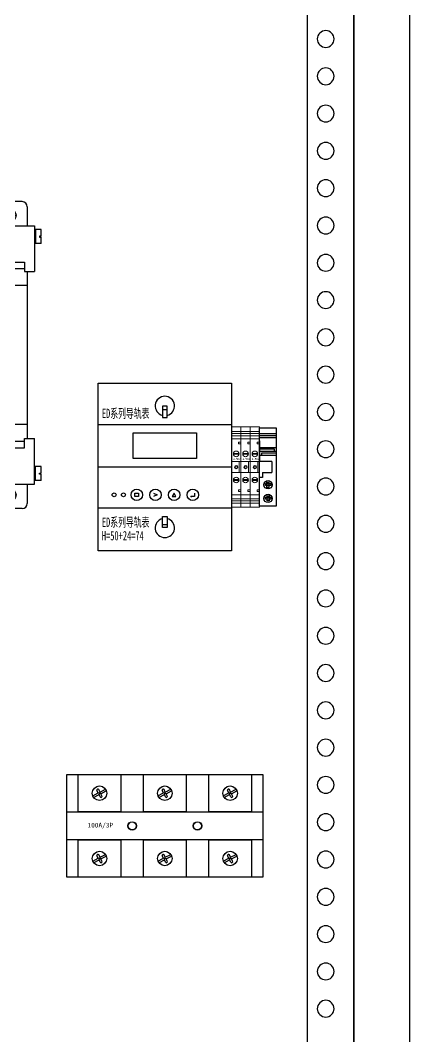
# Model space of a CAD drawing. Extents: x 1560922 to 1561522, y 398421 to 400221.
# Drawn here: x 1561314 to 1561522, y 399321 to 399866 of the extents above; entities that cross this region are included whole.
import ezdxf
from ezdxf.enums import TextEntityAlignment as Align

# ---------------------------------------------------------------- set-up
doc = ezdxf.new("R2010")
doc.units = 0
doc.header["$MEASUREMENT"] = 0
for name, color, linetype in [('LY-JS-BJ', 7, 'Continuous'), ('LY-JS-YQJ', 7, 'Continuous'), ('布置图', 20, 'Continuous')]:
    doc.layers.add(name, color=color, linetype=linetype)
doc.layers.add('LY-二次控制图', color=7, linetype='Continuous', lineweight=18)
doc.styles.add('宋体', font='', dxfattribs={"width": 0.8, "height": 3.5})
doc.styles.get('宋体').set_extended_font_data('SimSun')

# ---------------------------------------------------------------- blocks, each defined once
blk = doc.blocks.new('A$Ccfe704a4')
for p, q in [((-91.17, -11.31), (-88.21, -9.81)), ((-90.7, -12.2), (-87.76, -10.71)), ((-88.21, -9.81), (-88.87, -8.52)), ((-86.79, -10.22), (-88.21, -9.81)), ((-88.04, -6.11), (-88.04, -6.07)), ((-87.24, -9.32), (-87.9, -8.03)), ((-87.76, -10.71), (-87.24, -9.32)), ((-87.16, -11.89), (-87.76, -10.71)), ((-87.24, -9.32), (-84.33, -7.85)), ((-86.79, -10.22), (-83.88, -8.75)), ((-86.19, -11.4), (-86.79, -10.22)), ((-86.75, -6.15), (-86.75, -6.07)), ((-56.17, -11.31), (-53.21, -9.81)), ((-55.7, -12.2), (-52.76, -10.71)), ((-53.21, -9.81), (-53.87, -8.52)), ((-51.79, -10.22), (-53.21, -9.81)), ((-53.04, -6.11), (-53.04, -6.07)), ((-52.24, -9.32), (-52.9, -8.03)), ((-52.76, -10.71), (-52.24, -9.32)), ((-52.16, -11.89), (-52.76, -10.71)), ((-52.24, -9.32), (-49.33, -7.85)), ((-51.79, -10.22), (-48.88, -8.75)), ((-51.19, -11.4), (-51.79, -10.22)), ((-51.75, -6.15), (-51.75, -6.07)), ((-21.17, -11.31), (-18.21, -9.81)), ((-20.7, -12.2), (-17.76, -10.71)), ((-18.21, -9.81), (-18.87, -8.52)), ((-16.79, -10.22), (-18.21, -9.81)), ((-18.04, -6.11), (-18.04, -6.07)), ((-17.24, -9.32), (-17.9, -8.03)), ((-17.76, -10.71), (-17.24, -9.32)), ((-17.16, -11.89), (-17.76, -10.71)), ((-17.24, -9.32), (-14.33, -7.85)), ((-16.79, -10.22), (-13.88, -8.75)), ((-16.19, -11.4), (-16.79, -10.22)), ((-16.75, -6.15), (-16.75, -6.07)), ((-76, -20), (-64, -20)), ((-88.21, -44.81), (-88.87, -43.52)), ((-88.04, -41.11), (-88.04, -41.07)), ((-87.24, -44.32), (-87.9, -43.03)), ((-87.24, -44.32), (-84.33, -42.85)), ((-86.75, -41.15), (-86.75, -41.07)), ((-53.21, -44.81), (-53.87, -43.52)), ((-53.04, -41.11), (-53.04, -41.07)), ((-52.24, -44.32), (-52.9, -43.03)), ((-52.24, -44.32), (-49.33, -42.85)), ((-51.75, -41.15), (-51.75, -41.07)), ((-18.21, -44.81), (-18.87, -43.52)), ((-18.04, -41.11), (-18.04, -41.07)), ((-17.24, -44.32), (-17.9, -43.03)), ((-17.24, -44.32), (-14.33, -42.85)), ((-16.75, -41.15), (-16.75, -41.07)), ((-91.17, -46.31), (-88.21, -44.81)), ((-90.7, -47.2), (-87.76, -45.71)), ((-86.79, -45.22), (-88.21, -44.81)), ((-87.76, -45.71), (-87.24, -44.32)), ((-87.16, -46.89), (-87.76, -45.71)), ((-86.79, -45.22), (-83.88, -43.75)), ((-86.19, -46.4), (-86.79, -45.22)), ((-56.17, -46.31), (-53.21, -44.81)), ((-55.7, -47.2), (-52.76, -45.71)), ((-51.79, -45.22), (-53.21, -44.81)), ((-52.76, -45.71), (-52.24, -44.32)), ((-52.16, -46.89), (-52.76, -45.71)), ((-51.79, -45.22), (-48.88, -43.75)), ((-51.19, -46.4), (-51.79, -45.22)), ((-21.17, -46.31), (-18.21, -44.81)), ((-20.7, -47.2), (-17.76, -45.71)), ((-16.79, -45.22), (-18.21, -44.81)), ((-17.76, -45.71), (-17.24, -44.32)), ((-17.16, -46.89), (-17.76, -45.71)), ((-16.79, -45.22), (-13.88, -43.75)), ((-16.19, -46.4), (-16.79, -45.22))]:
    blk.add_line(p, q)
for points in [[(-105, 0), (0, 0), (0, -55), (-105, -55)], [(-99, 0), (-76, 0), (-76, -20), (-99, -20)], [(-64, 0), (-41, 0), (-41, -20), (-64, -20)], [(-29, 0), (-6, 0), (-6, -20), (-29, -20)], [(-105, -20), (0, -20), (0, -35), (-105, -35)], [(-99, -35), (-76, -35), (-76, -55), (-99, -55)], [(-64, -35), (-41, -35), (-41, -55), (-64, -55)], [(-29, -35), (-6, -35), (-6, -55), (-29, -55)]]:
    blk.add_lwpolyline(points, close=True)
for centre, radius in [((-87.5, -9.95), 3.88), ((-52.5, -9.95), 3.88), ((-17.5, -9.95), 3.88), ((-70, -27.5), 2.15), ((-35, -27.5), 2.15), ((-87.5, -44.95), 3.88), ((-52.5, -44.95), 3.88), ((-17.5, -44.95), 3.88)]:
    blk.add_circle(centre, radius)
for centre, start, end in [((-88.38, -8.27), 26.8565, 206.8565), ((-53.38, -8.27), 26.8565, 206.8565), ((-18.38, -8.27), 26.8565, 206.8565), ((-86.67, -11.65), 206.8565, 26.8565), ((-51.67, -11.65), 206.8565, 26.8565), ((-16.67, -11.65), 206.8565, 26.8565), ((-88.38, -43.27), 26.8565, 206.8565), ((-53.38, -43.27), 26.8565, 206.8565), ((-18.38, -43.27), 26.8565, 206.8565), ((-86.67, -46.65), 206.8565, 26.8565), ((-51.67, -46.65), 206.8565, 26.8565), ((-16.67, -46.65), 206.8565, 26.8565)]:
    blk.add_arc(centre, 0.545, start, end)
at = {"insert": (-93.93, -25.82), "char_height": 2.5, "width": 3.1179, "attachment_point": 1}
blk.add_mtext('100A/3P', dxfattribs=at)
blk = doc.blocks.new('TC100A 3P')
at = {"color": 6}
for centre in [(35.36, 27.17), (70.36, 27.17)]:
    blk.add_circle(centre, 2.25, dxfattribs=at)
at = {"color": 0}
blk.add_blockref('A$Ccfe704a4', (105.36, 54.67), dxfattribs=at)
blk = doc.blocks.new('端子堵头')
at = {"layer": 'LY-JS-YQJ'}
for p, q in [((0, 39.03), (9, 39.03)), ((0, 37.96), (9, 37.96)), ((0, 36.73), (9, 36.73)), ((0, 35), (0, 24)), ((9, 35), (9, 24)), ((9, 34.58), (9, 33.47)), ((0, 31.48), (9, 31.48)), ((7.97, 30.59), (0, 30.59)), ((0, 29.53), (9, 29.53)), ((0, 27.32), (9, 27.32)), ((1.25, 27.32), (1.25, 28.56)), ((1.25, 28.56), (9, 28.56)), ((7.97, 29.53), (7.97, 30.59)), ((6.66, 24), (0, 24)), ((6.66, 24), (6.66, 18)), ((1.59, 18), (1.59, 15.27)), ((1.59, 18), (6.66, 18)), ((1.59, 15.27), (0, 15.27))]:
    blk.add_line(p, q, dxfattribs=at)
for points in [[(0, 42), (9, 42), (9, 0), (0, 0)], [(3.2, 12.05), (6.01, 12.05), (6.01, 10.99), (3.2, 10.99)], [(5.06, 12.84), (5.06, 10.03), (3.99, 10.03), (3.99, 12.84)], [(5.13, 5.6), (5.13, 2.79), (4.06, 2.79), (4.06, 5.6)], [(3.2, 4.76), (6.01, 4.76), (6.01, 3.69), (3.2, 3.69)]]:
    blk.add_lwpolyline(points, close=True, dxfattribs=at)
for centre in [(4.54, 11.43), (4.54, 4.14)]:
    blk.add_circle(centre, 2.23, dxfattribs=at)
blk = doc.blocks.new('A$C03D07FCC')
for p, q in [((0, 19.03), (5, 19.03)), ((0, 17.96), (5, 17.96)), ((0, 16.73), (5, 16.73)), ((5, 19.03), (10, 19.03)), ((5, 17.96), (10, 17.96)), ((5, 16.73), (10, 16.73)), ((5, 13.21), (3.66, 13.21)), ((3.66, 13.21), (3.66, 12.43)), ((3.66, 12.43), (5, 12.43)), ((5, 12.43), (5, 11.32)), ((10, 13.21), (8.66, 13.21)), ((8.66, 13.21), (8.66, 12.43)), ((8.66, 12.43), (10, 12.43)), ((0, 3), (5, 3)), ((4.07, 3), (4.07, -3)), ((5, 3), (10, 3)), ((9.07, 3), (9.07, -3)), ((0, -3), (5, -3)), ((5, -3), (10, -3)), ((5, -12.33), (3.66, -12.33)), ((3.66, -12.33), (3.66, -13.11)), ((3.66, -13.11), (5, -13.11)), ((10, -12.33), (8.66, -12.33)), ((8.66, -12.33), (8.66, -13.11)), ((8.66, -13.11), (10, -13.11)), ((0, -17.12), (5, -17.12)), ((0, -18.19), (5, -18.19)), ((0, -19.42), (5, -19.42)), ((5, -17.12), (10, -17.12)), ((5, -18.19), (10, -18.19)), ((5, -19.42), (10, -19.42))]:
    blk.add_line(p, q)
at = {"color": 2}
for p, q in [((10, 19.03), (15, 19.03)), ((10, 17.96), (15, 17.96)), ((10, 16.73), (15, 16.73)), ((10, 12.43), (10, 11.32)), ((15, 13.21), (13.66, 13.21)), ((13.66, 13.21), (13.66, 12.43)), ((13.66, 12.43), (15, 12.43)), ((15, 12.43), (15, 11.32)), ((10, 3), (15, 3)), ((14.07, 3), (14.07, -3)), ((10, -3), (15, -3)), ((15, -12.33), (13.66, -12.33)), ((13.66, -12.33), (13.66, -13.11)), ((13.66, -13.11), (15, -13.11)), ((10, -17.12), (15, -17.12)), ((10, -18.19), (15, -18.19)), ((10, -19.42), (15, -19.42))]:
    blk.add_line(p, q, dxfattribs=at)
for points in [[(0, 21.5), (5, 21.5), (5, -21.5), (0, -21.5)], [(5, 21.5), (10, 21.5), (10, -21.5), (5, -21.5)], [(0, 15), (5, 15), (5, -15), (0, -15)], [(5, 15), (10, 15), (10, -15), (5, -15)], [(1.47, 7.3), (3.53, 7.3), (3.53, 6.79), (1.47, 6.79)], [(6.47, 7.3), (8.53, 7.3), (8.53, 6.79), (6.47, 6.79)], [(1.47, -6.71), (3.53, -6.71), (3.53, -7.23), (1.47, -7.23)], [(6.47, -6.71), (8.53, -6.71), (8.53, -7.23), (6.47, -7.23)]]:
    blk.add_lwpolyline(points, close=True)
for points in [[(10, 21.5), (15, 21.5), (15, -21.5), (10, -21.5)], [(10, 15), (15, 15), (15, -15), (10, -15)], [(11.47, 7.3), (13.53, 7.3), (13.53, 6.79), (11.47, 6.79)], [(11.47, -6.71), (13.53, -6.71), (13.53, -7.23), (11.47, -7.23)]]:
    blk.add_lwpolyline(points, close=True, dxfattribs=at)
for centre, radius in [((2.5, 7), 1.5), ((7.5, 7), 1.5), ((2.52, -0.08), 0.879), ((2.52, -0.08), 0.879), ((2.52, -0.08), 0.59), ((7.52, -0.08), 0.879), ((7.52, -0.08), 0.879), ((7.52, -0.08), 0.59), ((2.5, -7), 1.5), ((7.5, -7), 1.5)]:
    blk.add_circle(centre, radius)
for centre, radius in [((12.5, 7), 1.5), ((12.52, -0.08), 0.879), ((12.52, -0.08), 0.879), ((12.52, -0.08), 0.59), ((12.5, -7), 1.5)]:
    blk.add_circle(centre, radius, dxfattribs=at)
at = {"layer": 'LY-二次控制图', "lineweight": -3}
blk.add_blockref('端子堵头', (15, -21), dxfattribs=at)
at = {"char_height": 1, "width": 2.5692, "attachment_point": 1}
for insert in [(0.91, 4.81), (5.91, 4.81)]:
    blk.add_mtext('2.5mm', dxfattribs=dict(at, insert=insert))
at = {"color": 2, "insert": (10.91, 4.81), "char_height": 1, "width": 2.5692, "attachment_point": 1}
blk.add_mtext('2.5mm', dxfattribs=at)
blk = doc.blocks.new('ED系列导轨表-海恩德')
for p, q in [((34.53, 30.78), (36.97, 30.78)), ((29.7, -14.01), (31.7, -14.94)), ((31.7, -14.94), (29.7, -15.86)), ((40.7, -14.01), (39.7, -15.86)), ((39.7, -15.86), (41.7, -15.86)), ((41.7, -15.86), (40.7, -14.01)), ((49.7, -15.86), (50.04, -15.61)), ((49.7, -15.86), (50.04, -16.11)), ((34.53, -30.78), (36.97, -30.78))]:
    blk.add_line(p, q)
at = {"color": 1}
blk.add_line((0, 0), (71.5, 0), dxfattribs=at)
for points in [[(0, 45), (71.5, 45), (71.5, -45), (0, -45)], [(34.53, 26.56), (36.97, 26.56), (36.97, 32.53), (34.53, 32.53)], [(18.77, 18.28), (52.73, 18.28), (52.73, 4.5), (18.77, 4.5)], [(19.7, -14.01), (21.7, -14.01), (21.7, -15.86), (19.7, -15.86)], [(34.53, -26.56), (36.97, -26.56), (36.97, -32.53), (34.53, -32.53)]]:
    blk.add_lwpolyline(points, close=True)
at = {"color": 3}
blk.add_lwpolyline([(0, 22.83), (71.5, 22.83), (71.5, -22.17), (0, -22.17)], close=True, dxfattribs=at)
blk.add_lwpolyline([(51.7, -14.01), (51.7, -15.86), (49.7, -15.86)])
for centre, radius in [((8.57, -14.94), 1.06), ((13.57, -14.94), 1.06), ((20.7, -14.94), 3.07), ((30.7, -14.94), 3.07), ((40.7, -14.94), 3.07), ((50.7, -14.94), 3.07)]:
    blk.add_circle(centre, radius)
for centre, start, end in [((35.75, 32.71), 283.6038, 256.3962), ((35.75, -32.71), 103.6038, 76.3962)]:
    blk.add_arc(centre, 5.18, start, end)
at = {"layer": 'LY-二次控制图', "color": 4, "lineweight": -3, "style": '宋体', "width": 0.6}
for s, p in [('ED系列导轨表', (2.01, 26.24)), ('ED系列导轨表', (2.01, -32.11)), ('H=50+24=74', (2.01, -39.34))]:
    blk.add_text(s, height=5, dxfattribs=at).set_placement(p)
blk = doc.blocks.new('双电源TBBQ31-160A-4P-2022.3')
at = {"color": 0}
for p, q in [((21.93, 172.96), (21.93, 133.06)), ((131.93, 172.96), (21.93, 172.96)), ((131.93, 133.06), (131.93, 172.96)), ((26.93, 167.96), (126.93, 167.96)), ((26.93, 97.96), (26.93, 167.96)), ((126.93, 167.96), (126.93, 97.96)), ((36.93, 158.41), (36.93, 158.14)), ((61.93, 158.41), (61.93, 158.14)), ((40.93, 153.46), (38.43, 153.46)), ((38.43, 152.96), (38.43, 153.46)), ((38.43, 152.96), (40.93, 152.96)), ((39.43, 154.46), (39.43, 151.96)), ((39.43, 154.46), (39.93, 154.46)), ((39.93, 151.96), (39.93, 154.46)), ((40.93, 153.46), (40.93, 152.96)), ((65.93, 153.46), (63.43, 153.46)), ((63.43, 152.96), (63.43, 153.46)), ((63.43, 152.96), (65.93, 152.96)), ((64.43, 154.46), (64.43, 151.96)), ((64.43, 154.46), (64.93, 154.46)), ((64.93, 151.96), (64.93, 154.46)), ((65.93, 153.46), (65.93, 152.96)), ((38.8, 147.62), (36.88, 148.05)), ((36.88, 148.05), (36.88, 147.19)), ((36.88, 147.19), (38.8, 147.62)), ((36.93, 147.78), (36.93, 147.78)), ((39.93, 151.96), (39.43, 151.96)), ((63.8, 147.62), (61.88, 148.05)), ((61.88, 148.05), (61.88, 147.19)), ((61.88, 147.19), (63.8, 147.62)), ((61.93, 147.78), (61.93, 147.78)), ((64.93, 151.96), (64.43, 151.96)), ((85.43, 151.96), (94.43, 151.96)), ((85.43, 142.96), (85.43, 151.96)), ((94.43, 151.96), (94.43, 142.96)), ((109.43, 151.96), (118.43, 151.96)), ((109.43, 142.96), (109.43, 151.96)), ((118.43, 151.96), (118.43, 142.96)), ((94.43, 142.96), (85.43, 142.96)), ((118.43, 142.96), (109.43, 142.96)), ((21.93, 133.06), (26.93, 133.06)), ((26.93, 132.86), (21.93, 132.86)), ((21.93, 132.86), (21.93, -81.04)), ((126.93, 133.06), (131.93, 133.06)), ((131.93, 132.86), (126.93, 132.86)), ((131.93, 92.96), (131.93, 132.86)), ((94.43, 122.96), (109.43, 122.96)), ((94.43, 105.46), (94.43, 122.96)), ((99.43, 120.46), (104.43, 120.46)), ((99.43, 117.96), (99.43, 120.46)), ((101.93, 120.46), (101.93, 117.96)), ((104.43, 120.46), (104.43, 117.96)), ((109.43, 122.96), (109.43, 105.46)), ((104.43, 117.96), (99.43, 117.96)), ((99.43, 115.46), (104.43, 115.46)), ((99.43, 112.96), (99.43, 115.46)), ((101.93, 115.46), (101.93, 112.96)), ((104.43, 115.46), (104.43, 112.96)), ((104.43, 112.96), (99.43, 112.96)), ((99.43, 110.46), (104.43, 110.46)), ((99.43, 107.96), (99.43, 110.46)), ((101.93, 110.46), (101.93, 107.96)), ((104.43, 110.46), (104.43, 107.96)), ((109.43, 105.46), (94.43, 105.46)), ((104.43, 107.96), (99.43, 107.96)), ((21.93, 92.96), (131.93, 92.96)), ((21.93, 92.96), (133.5, 92.96)), ((126.93, 97.96), (26.93, 97.96)), ((49.43, 87.96), (49.43, 92.96)), ((54.43, 92.96), (54.43, 87.96)), ((76.93, 87.96), (76.93, 92.96)), ((81.93, 92.96), (81.93, 87.96)), ((133.5, -82.04), (133.5, 93.96)), ((133.5, 93.96), (137.5, 93.96)), ((137.5, -82.04), (137.5, 93.96)), ((163.5, 92.96), (137.5, 92.96)), ((163.5, -82.04), (163.5, 93.96)), ((163.5, 93.96), (167.5, 93.96)), ((167.5, -82.04), (167.5, 93.96)), ((193.5, 92.96), (167.5, 92.96)), ((193.5, -82.04), (193.5, 93.96)), ((193.5, 93.96), (197.5, 93.96)), ((197.5, -82.04), (197.5, 93.96)), ((223.5, 92.96), (197.5, 92.96)), ((223.5, -82.04), (223.5, 93.96)), ((223.5, 93.96), (227.5, 93.96)), ((227.5, -82.04), (227.5, 93.96)), ((253.5, 92.96), (227.5, 92.96)), ((253.5, 93.96), (257.5, 93.96)), ((253.5, -82.04), (253.5, 93.96)), ((257.5, 93.96), (261.48, 85.75)), ((257.5, -82.04), (257.5, 93.96)), ((7.41, 89.27), (21.93, 89.27)), ((54.43, 87.96), (49.43, 87.96)), ((81.93, 87.96), (76.93, 87.96)), ((143, 89.7), (137.5, 89.7)), ((143, 89.7), (143, 89.7)), ((143, 89.7), (143, 72.41)), ((145.71, 92.41), (155.29, 92.41)), ((158, 89.7), (163.5, 89.7)), ((158, 89.7), (158, 72.41)), ((173, 89.7), (167.5, 89.7)), ((173, 89.7), (173, 89.7)), ((173, 89.7), (173, 72.41)), ((175.71, 92.41), (185.29, 92.41)), ((188, 89.7), (188, 59.7)), ((188, 89.7), (193.5, 89.7)), ((203, 89.7), (197.5, 89.7)), ((203, 89.7), (203, 89.7)), ((203, 89.7), (203, 72.41)), ((205.71, 92.41), (215.29, 92.41)), ((218, 89.7), (223.5, 89.7)), ((218, 89.7), (218, 72.41)), ((233, 89.7), (227.5, 89.7)), ((233, 89.7), (233, 89.7)), ((233, 89.7), (233, 72.41)), ((235.71, 92.41), (245.29, 92.41)), ((248, 89.7), (253.5, 89.7)), ((248, 89.7), (248, 72.41)), ((274.79, 88.25), (260.27, 88.25)), ((4.7, 65.96), (4.7, 86.56)), ((154.5, 82.41), (146.5, 82.41)), ((150.5, 86.41), (150.5, 78.41)), ((163.5, 82.41), (163.5, 82.41)), ((184.5, 82.41), (176.5, 82.41)), ((180.5, 86.41), (180.5, 78.41)), ((193.5, 82.41), (193.5, 82.41)), ((214.5, 82.41), (206.5, 82.41)), ((210.5, 86.41), (210.5, 78.41)), ((223.5, 82.41), (223.5, 82.41)), ((244.5, 82.41), (236.5, 82.41)), ((240.5, 86.41), (240.5, 78.41)), ((253.5, 82.41), (253.5, 82.41)), ((261.48, 85.75), (261.48, -73.83)), ((277.5, 85.54), (277.5, 75.25)), ((261.48, 79.75), (257.5, 79.75)), ((6.98, 58.25), (6.98, 72.25)), ((6.98, 72.25), (10.98, 72.25)), ((10.98, 72.25), (10.98, 58.25)), ((163.5, 72.41), (137.5, 72.41)), ((193.5, 72.41), (167.5, 72.41)), ((223.5, 72.41), (197.5, 72.41)), ((253.5, 72.41), (227.5, 72.41)), ((261.48, 75.75), (257.5, 75.75)), ((261.48, 74.75), (257.5, 74.75)), ((261.48, 75.25), (281.48, 75.25)), ((281.48, 75.25), (281.48, 50.75)), ((285, 73.29), (281.48, 73.29)), ((281.98, 73.29), (281.98, 65.75)), ((285, 69.77), (285, 73.29)), ((168.98, 69.7), (173.98, 69.7)), ((168.98, 62.2), (168.98, 69.7)), ((173.98, 69.7), (173.98, 62.2)), ((285, 65.75), (281.48, 65.75)), ((284, 69.77), (284, 69.27)), ((285, 69.77), (284, 69.77)), ((284, 69.27), (285, 69.27)), ((285, 65.75), (285, 69.27)), ((10.98, 63.25), (21.93, 63.25)), ((173.98, 62.2), (168.98, 62.2)), ((6.48, 58.25), (11.48, 58.25)), ((6.48, 48.09), (6.48, 58.25)), ((11.48, 48.16), (11.48, 58.25)), ((188, 59.7), (167.5, 59.7)), ((266.98, 50.75), (266.98, 55.75)), ((266.98, 55.75), (275.98, 55.75)), ((275.98, 55.75), (275.98, 50.75)), ((266.98, 50.75), (261.48, 50.75)), ((275.98, 52.25), (266.98, 52.25)), ((275.98, 50.75), (281.48, 50.75)), ((277.5, 50.75), (277.5, -38.83)), ((4.7, 45.54), (4.7, 3.25)), ((7.41, 48.25), (10.79, 48.25)), ((13.5, 3.25), (13.5, 45.54)), ((261.48, 45.75), (264, 45.75)), ((261.98, 45.75), (261.98, 38.21)), ((264, 45.75), (264, 42.23)), ((264, 38.21), (261.48, 38.21)), ((262.95, 37.75), (262.95, 38.21)), ((263, 42.23), (263, 41.73)), ((264, 42.23), (263, 42.23)), ((263, 41.73), (264, 41.73)), ((277.5, 43.25), (264, 43.25)), ((264, 41.73), (264, 38.21)), ((261.48, 37.75), (262.95, 37.75)), ((137.5, 30.75), (163.5, 30.75)), ((163.5, 27.75), (137.5, 27.75)), ((193.5, 25.75), (167.5, 25.75)), ((223.5, 25.75), (197.5, 25.75)), ((253.5, 25.75), (227.5, 25.75)), ((125.18, 5.95), (125.18, 5.55)), ((125.18, 5.95), (127.78, 5.95)), ((125.18, 5.55), (127.78, 5.55)), ((126.28, 8.25), (126.28, 3.25)), ((126.28, 8.25), (126.68, 8.25)), ((126.68, 8.25), (126.68, 3.25)), ((127.78, 5.95), (127.78, 5.55)), ((21.93, 3.25), (0, 3.25)), ((0, 3.25), (0, -3.25)), ((126.28, 3.25), (126.68, 3.25)), ((0, -3.25), (21.93, -3.25)), ((4.7, -3.25), (4.7, -55.25)), ((163.5, -15.83), (137.5, -15.83)), ((193.5, -13.83), (167.5, -13.83)), ((223.5, -13.83), (197.5, -13.83)), ((253.5, -13.83), (227.5, -13.83)), ((137.5, -18.83), (163.5, -18.83)), ((261.48, -25.83), (262.95, -25.83)), ((264, -26.29), (261.48, -26.29)), ((261.98, -33.83), (261.98, -26.29)), ((262.95, -25.83), (262.95, -26.29)), ((264, -29.81), (264, -26.29)), ((263, -29.81), (264, -29.81)), ((263, -30.31), (263, -29.81)), ((264, -30.31), (263, -30.31)), ((264, -33.83), (264, -30.31)), ((277.5, -31.33), (264, -31.33)), ((261.48, -33.83), (264, -33.83)), ((266.98, -38.83), (261.48, -38.83)), ((266.98, -38.83), (266.98, -43.83)), ((275.98, -40.33), (266.98, -40.33)), ((275.98, -38.83), (281.48, -38.83)), ((275.98, -43.83), (275.98, -38.83)), ((281.48, -63.33), (281.48, -38.83)), ((188, -47.78), (167.5, -47.78)), ((188, -77.78), (188, -47.78)), ((266.98, -43.83), (275.98, -43.83)), ((173.98, -50.28), (168.98, -50.28)), ((168.98, -50.28), (168.98, -57.78)), ((173.98, -57.78), (173.98, -50.28)), ((285, -53.83), (281.48, -53.83)), ((281.98, -61.37), (281.98, -53.83)), ((285, -57.35), (285, -53.83)), ((21.93, -55.25), (0, -55.25)), ((0, -55.25), (0, -61.75)), ((168.98, -57.78), (173.98, -57.78)), ((284, -57.35), (285, -57.35)), ((284, -57.85), (284, -57.35)), ((285, -57.85), (284, -57.85)), ((285, -61.37), (285, -57.85)), ((0, -61.75), (21.93, -61.75)), ((4.7, -61.75), (4.7, -74.91)), ((163.5, -60.49), (137.5, -60.49)), ((143, -77.78), (143, -60.49)), ((158, -77.78), (158, -60.49)), ((193.5, -60.49), (167.5, -60.49)), ((173, -60.49), (173, -77.78)), ((223.5, -60.49), (197.5, -60.49)), ((203, -60.49), (203, -77.78)), ((218, -77.78), (218, -60.49)), ((253.5, -60.49), (227.5, -60.49)), ((233, -60.49), (233, -77.78)), ((248, -77.78), (248, -60.49)), ((261.48, -62.83), (257.5, -62.83)), ((261.48, -63.83), (257.5, -63.83)), ((261.48, -63.33), (281.48, -63.33)), ((277.5, -63.33), (277.5, -73.62)), ((285, -61.37), (281.48, -61.37)), ((154.5, -70.49), (146.5, -70.49)), ((150.5, -74.49), (150.5, -66.49)), ((163.5, -70.49), (163.5, -70.49)), ((184.5, -70.49), (176.5, -70.49)), ((180.5, -74.49), (180.5, -66.49)), ((193.5, -70.49), (193.5, -70.49)), ((214.5, -70.49), (206.5, -70.49)), ((210.5, -74.49), (210.5, -66.49)), ((223.5, -70.49), (223.5, -70.49)), ((244.5, -70.49), (236.5, -70.49)), ((240.5, -74.49), (240.5, -66.49)), ((253.5, -70.49), (253.5, -70.49)), ((261.48, -67.83), (257.5, -67.83)), ((13.5, -74.85), (13.5, -74.85)), ((257.5, -82.04), (261.48, -73.83)), ((9.1, -79.25), (21.93, -79.25)), ((133.5, -81.04), (21.93, -81.04)), ((23.94, -81.04), (23.94, -84.56)), ((23.94, -81.54), (31.48, -81.54)), ((31.48, -84.56), (31.48, -81.04)), ((53.98, -81.04), (53.98, -98.04)), ((83.98, -98.04), (83.98, -81.04)), ((143, -77.78), (137.5, -77.78)), ((163.5, -81.04), (137.5, -81.04)), ((143, -77.78), (143, -77.78)), ((143, -96.33), (143, -81.04)), ((145.71, -80.49), (155.29, -80.49)), ((158, -77.78), (163.5, -77.78)), ((158, -96.33), (158, -81.04)), ((173, -77.78), (167.5, -77.78)), ((193.5, -81.04), (167.5, -81.04)), ((173, -77.78), (173, -77.78)), ((173, -96.33), (173, -81.04)), ((175.71, -80.49), (185.29, -80.49)), ((188, -77.78), (193.5, -77.78)), ((188, -96.33), (188, -81.04)), ((203, -77.78), (197.5, -77.78)), ((223.5, -81.04), (197.5, -81.04)), ((203, -77.78), (203, -77.78)), ((203, -96.33), (203, -81.04)), ((205.71, -80.49), (215.29, -80.49)), ((218, -77.78), (223.5, -77.78)), ((218, -96.33), (218, -81.04)), ((233, -77.78), (227.5, -77.78)), ((253.5, -81.04), (227.5, -81.04)), ((233, -77.78), (233, -77.78)), ((233, -96.33), (233, -81.04)), ((235.71, -80.49), (245.29, -80.49)), ((248, -77.78), (253.5, -77.78)), ((248, -96.33), (248, -81.04)), ((274.79, -76.33), (260.27, -76.33)), ((23.94, -84.56), (27.46, -84.56)), ((27.46, -83.56), (27.96, -83.56)), ((27.46, -84.56), (27.46, -83.56)), ((27.96, -83.56), (27.96, -84.56)), ((27.96, -84.56), (31.48, -84.56)), ((133.5, -82.04), (137.5, -82.04)), ((163.5, -82.04), (167.5, -82.04)), ((193.5, -82.04), (197.5, -82.04)), ((223.5, -82.04), (227.5, -82.04)), ((253.5, -82.04), (257.5, -82.04)), ((61.48, -95.33), (61.48, -88.54)), ((61.48, -88.54), (76.48, -88.54)), ((76.48, -88.54), (76.48, -95.33)), ((154.5, -91.49), (146.5, -91.49)), ((150.5, -95.49), (150.5, -87.49)), ((184.5, -91.49), (176.5, -91.49)), ((180.5, -95.49), (180.5, -87.49)), ((214.5, -91.49), (206.5, -91.49)), ((210.5, -95.49), (210.5, -87.49)), ((244.5, -91.49), (236.5, -91.49)), ((240.5, -95.49), (240.5, -87.49)), ((61.48, -96.04), (53.98, -96.04)), ((53.98, -98.04), (83.98, -98.04)), ((63.98, -98.03), (63.98, -98.54)), ((73.98, -98.03), (73.98, -98.54)), ((83.98, -96.04), (76.48, -96.04)), ((158, -96.33), (158, -96.33)), ((73.98, -98.54), (63.98, -98.54)), ((145.71, -99.04), (155.29, -99.04)), ((175.71, -99.04), (185.29, -99.04)), ((205.71, -99.04), (215.29, -99.04)), ((235.71, -99.04), (245.29, -99.04))]:
    blk.add_line(p, q, dxfattribs=at)
at = {"color": 1}
for p, q in [((13.5, 83.96), (13.5, 77.96)), ((268.5, 83.96), (268.5, 77.96)), ((16.5, 80.96), (10.5, 80.96)), ((265.5, 80.96), (271.5, 80.96)), ((16.5, -69.04), (10.5, -69.04)), ((13.5, -66.04), (13.5, -72.04)), ((265.5, -69.04), (271.5, -69.04)), ((268.5, -72.04), (268.5, -66.04)), ((268.5, -66.04), (268.5, -72.04))]:
    blk.add_line(p, q, dxfattribs=at)
at = {"color": 0, "lineweight": -3}
for p, q in [((171.98, 68.2), (171.98, 63.2)), ((171.98, -56.28), (171.98, -51.28))]:
    blk.add_line(p, q, dxfattribs=at)
for p, q in [((13.5, -66.04), (13.5, -3.25)), ((13.5, -74.85), (13.5, -72.04))]:
    blk.add_line(p, q)
at = {"color": 0}
for centre, radius in [((39.43, 152.96), 7), ((64.43, 152.96), 7), ((89.93, 147.46), 1.5), ((113.93, 147.46), 1.5), ((89.93, 130.46), 1.5), ((113.93, 130.46), 1.5), ((51.93, 125.46), 1.5), ((43.43, 120.46), 1.5), ((60.43, 120.46), 1.5), ((150.5, 82.41), 4), ((180.5, 82.41), 4), ((210.5, 82.41), 4), ((240.5, 82.41), 4), ((268.5, 80.96), 3), ((38.98, 51.75), 10), ((78.98, 51.75), 10), ((38.98, 51.75), 8), ((78.98, 51.75), 8), ((126.48, 5.96), 3.5), ((13.5, -69.04), 3), ((150.5, -70.49), 4), ((180.5, -70.49), 4), ((210.5, -70.49), 4), ((240.5, -70.49), 4), ((268.5, -69.04), 3), ((150.5, -91.49), 4), ((180.5, -91.49), 4), ((210.5, -91.49), 4), ((240.5, -91.49), 4)]:
    blk.add_circle(centre, radius, dxfattribs=at)
at = {"color": 0, "lineweight": -3}
for centre in [(39.43, 135.46), (64.43, 135.46)]:
    blk.add_circle(centre, 1.5, dxfattribs=at)
at = {"color": 0}
for centre, radius, start, end in [((39.43, 152.96), 6, 114.6243, 244.7818), ((39.43, 152.96), 5.75, 115.7715, 243.6028), ((64.43, 152.96), 6, 114.6243, 244.7818), ((64.43, 152.96), 5.75, 115.7715, 243.6028), ((7.41, 86.56), 2.71, 90, 180), ((145.71, 89.7), 2.71, 90, 180), ((155.29, 89.7), 2.71, 0, 90), ((175.71, 89.7), 2.71, 90, 180), ((185.29, 89.7), 2.71, 0, 90), ((205.71, 89.7), 2.71, 90, 180), ((215.29, 89.7), 2.71, 0, 90), ((235.71, 89.7), 2.71, 90, 180), ((245.29, 89.7), 2.71, 0, 90), ((274.79, 85.54), 2.71, 0, 90), ((13.5, 80.96), 3, 318.6456, 221.3544), ((13.5, 73.96), 5.5, 114.1696, 65.8304), ((7.41, 65.96), 2.71, 180, 260.879), ((38.98, 51.75), 12, 131.7603, 48.2397), ((78.98, 51.75), 12, 131.7603, 48.2397), ((7.41, 45.54), 2.71, 90, 180), ((10.79, 45.54), 2.71, 0, 90), ((9.1, -74.85), 4.4, 179.1865, 0), ((274.79, -73.62), 2.71, 270, 0), ((145.71, -77.78), 2.71, 180, 270), ((155.29, -77.78), 2.71, 270, 0), ((175.71, -77.78), 2.71, 180, 270), ((185.29, -77.78), 2.71, 270, 0), ((205.71, -77.78), 2.71, 180, 270), ((215.29, -77.78), 2.71, 270, 0), ((235.71, -77.78), 2.71, 180, 270), ((245.29, -77.78), 2.71, 270, 0), ((64.19, -95.33), 2.71, 180, 270), ((73.77, -95.33), 2.71, 270, 0), ((145.71, -96.33), 2.71, 180, 270), ((155.29, -96.33), 2.71, 270, 0), ((175.71, -96.33), 2.71, 180, 270), ((185.29, -96.33), 2.71, 270, 0), ((205.71, -96.33), 2.71, 180, 270), ((215.29, -96.33), 2.71, 270, 0), ((235.71, -96.33), 2.71, 180, 270), ((245.29, -96.33), 2.71, 270, 0)]:
    blk.add_arc(centre, radius, start, end, dxfattribs=at)
at = {"color": 3, "style": '宋体', "width": 0.7}
for s, height, p in [('TBBQ31-160A-4P', 10.3588, (64.29, 27.5)), ('H:114mm', 10.359, (113, -72.64))]:
    blk.add_text(s, height=height, dxfattribs=at).set_placement(p, align=Align.MIDDLE)
blk = doc.blocks.new('*U23')
at = {"layer": 'LY-JS-BJ', "color": 6}
blk.add_circle((0, 0), 4.5, dxfattribs=at)
blk = doc.blocks.new('*U24')
at = {"layer": 'LY-JS-BJ', "color": 0, "linetype": 'ByBlock', "lineweight": -2, "transparency": 16777216}
for p in [(0, -240), (0, -260), (0, -280), (0, -300), (0, -320), (0, -340), (0, -360), (0, -380), (0, -400), (0, -420), (0, -440), (0, -460), (0, -480), (0, -500), (0, -520), (0, -540), (0, -560), (0, -580), (0, -600), (0, -620), (0, -640), (0, -660), (0, -680), (0, -700), (0, -720), (0, -740), (0, -760)]:
    blk.add_blockref('*U23', p, dxfattribs=at)

msp = doc.modelspace()

# ---------------------------------------------------------------- linework, layer by layer
at = {"layer": 'LY-JS-BJ', "color": 6, "ltscale": 50}
msp.add_lwpolyline([(1561492.18, 400166.01), (1561492.18, 398421.01)], dxfattribs=at)
at = {"layer": 'LY-JS-BJ', "color": 6, "lineweight": -3}
msp.add_lwpolyline([(1561467.18, 400106.01), (1561467.18, 398506.01), (1561492.18, 398506.01), (1561492.18, 400106.01)], close=True, dxfattribs=at)
at = {"layer": '布置图', "ltscale": 50}
msp.add_lwpolyline([(1560922.18, 400221.01), (1561522.18, 400221.01), (1561522.18, 398421.01), (1560922.18, 398421.01)], close=True, dxfattribs=at)

# ---------------------------------------------------------------- block references
at = {"color": 6}
for name, p in [('双电源TBBQ31-160A-4P-2022.3', (1561039.72, 399680.55)), ('ED系列导轨表-海恩德', (1561355.22, 399626.51)), ('TC100A 3P', (1561338.11, 399406.84))]:
    msp.add_blockref(name, p, dxfattribs=at)
at = {"layer": 'LY-JS-BJ', "color": 6, "lineweight": -3, "xscale": -1}
msp.add_blockref('*U24', (1561477.18, 400096.01), dxfattribs=at)
at = {"layer": 'LY-二次控制图', "color": 6, "lineweight": -3}
msp.add_blockref('A$C03D07FCC', (1561426.72, 399626.51), dxfattribs=at)

doc.saveas('drawing.dxf')
